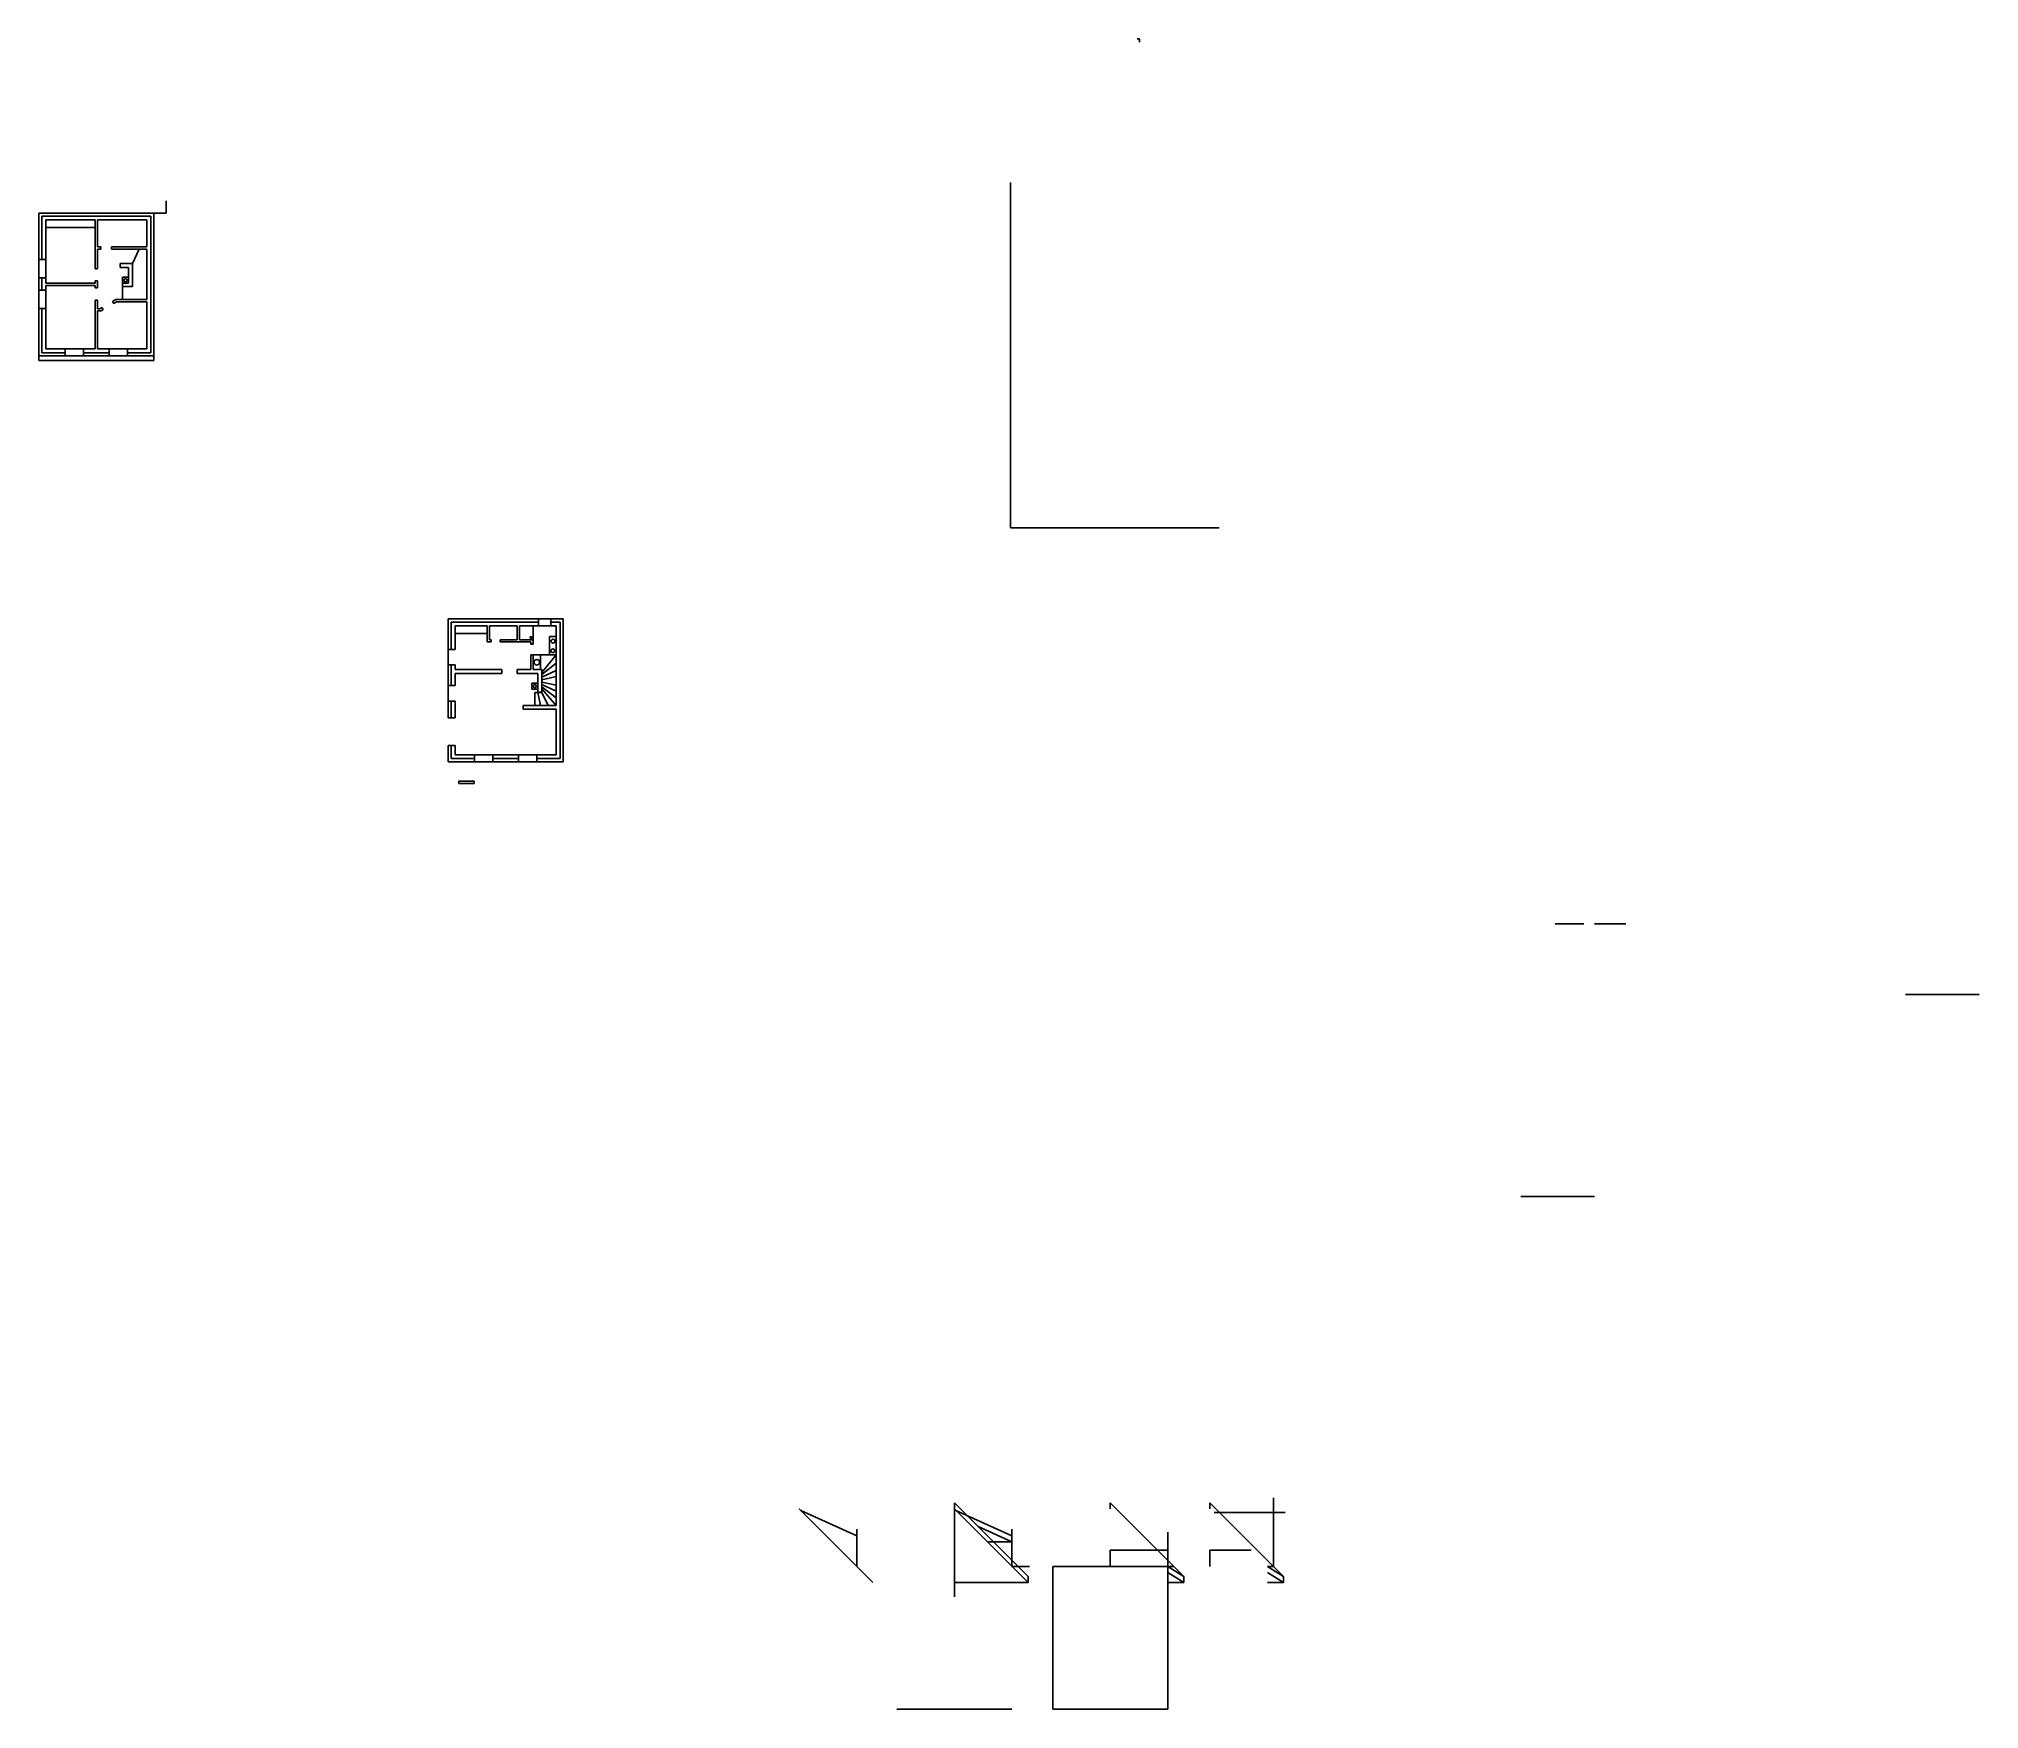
# Model space of a CAD drawing. Header units: inches. Extents: x -3325649 to -3199195, y 545985 to 654814.
import ezdxf

# ---------------------------------------------------------------- set-up
doc = ezdxf.new("R2010")
doc.units = ezdxf.units.IN
doc.header["$MEASUREMENT"] = 0

msp = doc.modelspace()

# ---------------------------------------------------------------- linework, layer by layer
for p, q in [((-3253914, 654814, 4802), (-3254059, 654814, 4802)), ((-3253923, 654589, 4802), (-3253923, 654814, 4802)), ((-3262316, 645448), (-3262316, 622945)), ((-3317349, 643463, 3400), (-3317349, 644263, 3400)), ((-3325649, 640438, 1000), (-3325649, 643463, 1000)), ((-3325649, 634163, 1000), (-3325649, 643463, 1000)), ((-3324539, 643463, 1000), (-3325649, 643463, 1000)), ((-3325449, 643263, 1000), (-3325449, 640438, 1000)), ((-3324339, 643263, 1000), (-3325449, 643263, 1000)), ((-3325199, 640438, 1000), (-3325199, 643013, 1000)), ((-3325199, 643013, 1000), (-3324089, 643013, 1000)), ((-3321974, 642513, 1000), (-3325199, 642513, 1000)), ((-3323449, 643463, 1000), (-3324539, 643463, 1000)), ((-3324339, 643263, 1000), (-3323449, 643263, 1000)), ((-3321974, 643013, 1000), (-3324089, 643013, 1000)), ((-3318949, 643463, 1000), (-3323449, 643463, 1000)), ((-3323449, 643263, 1000), (-3318949, 643263, 1000)), ((-3321849, 643463, 1000), (-3322549, 643463, 1000)), ((-3321849, 643263, 1000), (-3322549, 643263, 1000)), ((-3321974, 640638, 1000), (-3321974, 643013, 1000)), ((-3321974, 643013, 1000), (-3321974, 642513, 1000)), ((-3320849, 643463, 1000), (-3321849, 643463, 1000)), ((-3320849, 643263, 1000), (-3321849, 643263, 1000)), ((-3321419, 643013, 1000), (-3321824, 643013, 1000)), ((-3321824, 641268, 1000), (-3321824, 643013, 1000)), ((-3321419, 643013, 1000), (-3321269, 643013, 1000)), ((-3318599, 643013, 1000), (-3321269, 643013, 1000)), ((-3320849, 643463, 1000), (-3319749, 643463, 1000)), ((-3319749, 643263, 1000), (-3320849, 643263, 1000)), ((-3318949, 643463, 1000), (-3318149, 643463, 1000)), ((-3318349, 643263, 1000), (-3318949, 643263, 1000)), ((-3318349, 643263, 1000), (-3318949, 643263, 1000)), ((-3318599, 643013, 1000), (-3318599, 641268, 1000)), ((-3318349, 634363, 1000), (-3318349, 643263, 1000)), ((-3318149, 634163, 1000), (-3318149, 643463, 1000)), ((-3318149, 643463, 3400), (-3317349, 643463, 3400)), ((-3321604, 641268, 1000), (-3321824, 641268, 1000)), ((-3321604, 641118, 1000), (-3321604, 641268, 1000)), ((-3320904, 641268, 1000), (-3320449, 641268, 1000)), ((-3320904, 641268, 1000), (-3320904, 641118, 1000)), ((-3320249, 641268, 1000), (-3320449, 641268, 1000)), ((-3320249, 641268, 1000), (-3318599, 641268, 1000)), ((-3325199, 640438, 1000), (-3325649, 640438, 1000)), ((-3325199, 641013, 1000), (-3325199, 640913, 1000)), ((-3325199, 640438, 1000), (-3325199, 639038, 1000)), ((-3321974, 640638, 1000), (-3321974, 639838, 1000)), ((-3321824, 640988, 1000), (-3321824, 641118, 1000)), ((-3321604, 641118, 1000), (-3321824, 641118, 1000)), ((-3321824, 640988, 1000), (-3321824, 640838, 1000)), ((-3321824, 640638, 1000), (-3321824, 640838, 1000)), ((-3321824, 640638, 1000), (-3321824, 640838, 1000)), ((-3321824, 639838, 1000), (-3321824, 640638, 1000)), ((-3320449, 641118, 1000), (-3320904, 641118, 1000)), ((-3320249, 641118, 1000), (-3320449, 641118, 1000)), ((-3320349, 640168, 1000), (-3320249, 640168, 1000)), ((-3320349, 639918, 1000), (-3320349, 640168, 1000)), ((-3320249, 639918, 1000), (-3320349, 639918, 1000)), ((-3320249, 641118, 1000), (-3320099, 641118, 1000)), ((-3320099, 640168, 1000), (-3320249, 640168, 1000)), ((-3320249, 639918, 1000), (-3319799, 639918, 1000)), ((-3320099, 641118, 1000), (-3318599, 641118, 1000)), ((-3320099, 640168, 1000), (-3319699, 640168, 1000)), ((-3318599, 641118, 1000), (-3319899, 641118, 1000)), ((-3319799, 638883, 1000), (-3319799, 639918, 1000)), ((-3319699, 640168, 1000), (-3319549, 640168, 1000)), ((-3319549, 640168, 1000), (-3319118, 641118, 1000)), ((-3319549, 638683, 1000), (-3319549, 640168, 1000)), ((-3318599, 641118, 1000), (-3319049, 641118, 1000)), ((-3318599, 641118, 1000), (-3318599, 637828, 1000)), ((-3325649, 639038, 1000), (-3325649, 639238, 1000)), ((-3325649, 639238, 1000), (-3325649, 638888, 1000)), ((-3325199, 639238, 1000), (-3325649, 639238, 1000)), ((-3325649, 638688, 1000), (-3325649, 639038, 1000)), ((-3325449, 638888, 1000), (-3325449, 639238, 1000)), ((-3325449, 639238, 1000), (-3325199, 639238, 1000)), ((-3325449, 639038, 1000), (-3325449, 638688, 1000)), ((-3325449, 638688, 1000), (-3325449, 638438, 1000)), ((-3325199, 639038, 1000), (-3325199, 639238, 1000)), ((-3325199, 639138, 1000), (-3325199, 639238, 1000)), ((-3325199, 638888, 1000), (-3325199, 639188, 1000)), ((-3325199, 639038, 1000), (-3325199, 639138, 1000)), ((-3325199, 639038, 1000), (-3325199, 638888, 1000)), ((-3325199, 638888, 1000), (-3323016, 638888, 1000)), ((-3321974, 638738, 1000), (-3325199, 638738, 1000)), ((-3325199, 638738, 1000), (-3325199, 638688, 1000)), ((-3325199, 638738, 1000), (-3325199, 638438, 1000)), ((-3323016, 638888, 1000), (-3321974, 638888, 1000)), ((-3321974, 639838, 1000), (-3321824, 639838, 1000)), ((-3321974, 638888, 1000), (-3321974, 639038, 1000)), ((-3321974, 639038, 1000), (-3321824, 639038, 1000)), ((-3321974, 638738, 1000), (-3321974, 638638, 1000)), ((-3321974, 638638, 1000), (-3321974, 638588, 1000)), ((-3321824, 638869, 1000), (-3321824, 639038, 1000)), ((-3321824, 638888, 1000), (-3321824, 638788, 1000)), ((-3321824, 638588, 1000), (-3321824, 638788, 1000)), ((-3320199, 638883, 1000), (-3320199, 639283, 1000)), ((-3320199, 639283, 1000), (-3319799, 639283, 1000)), ((-3319799, 638883, 1000), (-3320199, 638883, 1000)), ((-3320199, 638683, 1000), (-3320199, 638883, 1000)), ((-3319799, 638683, 1000), (-3320199, 638683, 1000)), ((-3320199, 638683, 1000), (-3320199, 637828, 1000)), ((-3319799, 638683, 1000), (-3319999, 638683, 1000)), ((-3319799, 639283, 1000), (-3319799, 639301, 1000)), ((-3319549, 638683, 1000), (-3319799, 638683, 1000)), ((-3325199, 638438, 1000), (-3325649, 638438, 1000)), ((-3325649, 634163, 1000), (-3325649, 637488, 1000)), ((-3325199, 638438, 1000), (-3325199, 637238, 1000)), ((-3325199, 637488, 1000), (-3325199, 634613, 1000)), ((-3321974, 638588, 1000), (-3321824, 638588, 1000)), ((-3321974, 637788, 1000), (-3321974, 634613, 1000)), ((-3321824, 637788, 1000), (-3321974, 637788, 1000)), ((-3321824, 637788, 1000), (-3321824, 637588, 1000)), ((-3321824, 637228, 1000), (-3321824, 637688, 1000)), ((-3320841, 637703, 1000), (-3320624, 637828, 1000)), ((-3320624, 637828, 1000), (-3320841, 637703, 1000)), ((-3320841, 637703, 1000), (-3320766, 637573, 1000)), ((-3320766, 637573, 1000), (-3320584, 637678, 1000)), ((-3320584, 637678, 1000), (-3320766, 637573, 1000)), ((-3320624, 637828, 1000), (-3318599, 637828, 1000)), ((-3320584, 637678, 1000), (-3318599, 637678, 1000)), ((-3318599, 637578, 1000), (-3318599, 637678, 1000)), ((-3318599, 634613, 1000), (-3318599, 637578, 1000)), ((-3325199, 637238, 1000), (-3325649, 637238, 1000)), ((-3325449, 637238, 1000), (-3325449, 634363, 1000)), ((-3321663, 637228, 1000), (-3321824, 637228, 1000)), ((-3321824, 634613, 1000), (-3321824, 637098, 1000)), ((-3321588, 637098, 1000), (-3321824, 637098, 1000)), ((-3321533, 637303, 1000), (-3321663, 637228, 1000)), ((-3321458, 637173, 1000), (-3321588, 637098, 1000)), ((-3321458, 637173, 1000), (-3321533, 637303, 1000)), ((-3318599, 634613, 1000), (-3318599, 636513, 1000)), ((-3318599, 635213, 1000), (-3318599, 635813, 1000)), ((-3325649, 634163, 1000), (-3324259, 634163, 1000)), ((-3319259, 634163, 1000), (-3325649, 634163, 1000)), ((-3325649, 634163, 1600), (-3325649, 633863, 1600)), ((-3325649, 633863, 1600), (-3318149, 633863, 1600)), ((-3325449, 634363, 1000), (-3323929, 634363, 1000)), ((-3325199, 634713, 1000), (-3325199, 634613, 1000)), ((-3325199, 634613, 1000), (-3324259, 634613, 1000)), ((-3325199, 634613, 1000), (-3322529, 634613, 1000)), ((-3324849, 634163, 1000), (-3324449, 634163, 1000)), ((-3324449, 634613, 1000), (-3323929, 634613, 1000)), ((-3324449, 634613, 1000), (-3323929, 634613, 1000)), ((-3324449, 634163, 1000), (-3323929, 634163, 1000)), ((-3323929, 634163, 1000), (-3323929, 634613, 1000)), ((-3322529, 634613, 1000), (-3323929, 634613, 1000)), ((-3321974, 634613, 1000), (-3323754, 634613, 1000)), ((-3321974, 634613, 1000), (-3323149, 634613, 1000)), ((-3321069, 634163, 1000), (-3323149, 634163, 1000)), ((-3322529, 634613, 1000), (-3322729, 634613, 1000)), ((-3322729, 634613, 1000), (-3322529, 634613, 1000)), ((-3322529, 634613, 1000), (-3322729, 634613, 1000)), ((-3322729, 634613, 1000), (-3322729, 634163, 1000)), ((-3322729, 634363, 1000), (-3321069, 634363, 1000)), ((-3322349, 634163, 1000), (-3322729, 634163, 1000)), ((-3322529, 634613, 1000), (-3322349, 634613, 1000)), ((-3322349, 634613, 1000), (-3322379, 634613, 1000)), ((-3318949, 634613, 1000), (-3321824, 634613, 1000)), ((-3321449, 634163, 1000), (-3321069, 634163, 1000)), ((-3321069, 634613, 1000), (-3321069, 634163, 1000)), ((-3319869, 634163, 1000), (-3319869, 634613, 1000)), ((-3318349, 634363, 1000), (-3319869, 634363, 1000)), ((-3319349, 634163, 1000), (-3319869, 634163, 1000)), ((-3318949, 634163, 1000), (-3319349, 634163, 1000)), ((-3318599, 634613, 1000), (-3319299, 634613, 1000)), ((-3319299, 634613, 1000), (-3318599, 634613, 1000)), ((-3318949, 634613, 1000), (-3318599, 634613, 1000)), ((-3318949, 634363, 1000), (-3318349, 634363, 1000)), ((-3318949, 634163, 1000), (-3318149, 634163, 1000)), ((-3318349, 634363, 1000), (-3318599, 634363, 1000)), ((-3318149, 634163, 1000), (-3318349, 634163, 1000)), ((-3262316, 622945), (-3248716, 622945)), ((-3298975, 617015, 1000), (-3298225, 617015, 1000)), ((-3298975, 617015, 1000), (-3298975, 616120, 1000)), ((-3298975, 617015, 1000), (-3298975, 616120, 1000)), ((-3297865, 617015, 1000), (-3298975, 617015, 1000)), ((-3298975, 614920, 1000), (-3298975, 617015, 1000)), ((-3298775, 616815, 1000), (-3298775, 615020, 1000)), ((-3298775, 616815, 1000), (-3298225, 616815, 1000)), ((-3298525, 616565, 1000), (-3298525, 615020, 1000)), ((-3298525, 616565, 1000), (-3298225, 616565, 1000)), ((-3298525, 616565, 1000), (-3298525, 616265, 1000)), ((-3296425, 616065, 1000), (-3298525, 616065, 1000)), ((-3298225, 617015, 1000), (-3297115, 617015, 1000)), ((-3298225, 616815, 1000), (-3297115, 616815, 1000)), ((-3297115, 616565, 1000), (-3298225, 616565, 1000)), ((-3296215, 617015, 1000), (-3297115, 617015, 1000)), ((-3296215, 616815, 1000), (-3297115, 616815, 1000)), ((-3297115, 616565, 1000), (-3296425, 616565, 1000)), ((-3296425, 616565, 1000), (-3296425, 615665, 1000)), ((-3296425, 616565, 1000), (-3296425, 616065, 1000)), ((-3296275, 615665, 1000), (-3296275, 616565, 1000)), ((-3295875, 616565, 1000), (-3296275, 616565, 1000)), ((-3295175, 617015, 1000), (-3296215, 617015, 1000)), ((-3295175, 616815, 1000), (-3296215, 616815, 1000)), ((-3295875, 616565, 1000), (-3295825, 616565, 1000)), ((-3295825, 616565, 1000), (-3295675, 616565, 1000)), ((-3295675, 616565, 1000), (-3295525, 616565, 1000)), ((-3295525, 616565, 1000), (-3295375, 616565, 1000)), ((-3295375, 616565, 1000), (-3295175, 616565, 1000)), ((-3294175, 617015, 1000), (-3295175, 617015, 1000)), ((-3294175, 616815, 1000), (-3295175, 616815, 1000)), ((-3294475, 616565, 1000), (-3295175, 616565, 1000)), ((-3294475, 616565, 1000), (-3294475, 615665, 1000)), ((-3294175, 616565, 1000), (-3294325, 616565, 1000)), ((-3294325, 615665, 1000), (-3294325, 616565, 1000)), ((-3294175, 617015, 1000), (-3293075, 617015, 1000)), ((-3293075, 616815, 1000), (-3294175, 616815, 1000)), ((-3293075, 616565, 1000), (-3294175, 616565, 1000)), ((-3293575, 616565, 1000), (-3293425, 616565, 1000)), ((-3293075, 616565, 1000), (-3293475, 616565, 1000)), ((-3293425, 615665, 1000), (-3293425, 616565, 1000)), ((-3293075, 616565, 1000), (-3293075, 617015, 1000)), ((-3293075, 617015, 1000), (-3292275, 617015, 1000)), ((-3293075, 616565, 1000), (-3293075, 617015, 1000)), ((-3292275, 616565, 1000), (-3293075, 616565, 1000)), ((-3292375, 615470, 1000), (-3292375, 615870, 1000)), ((-3292375, 615870, 1000), (-3291925, 615870, 1000)), ((-3292275, 617015, 1000), (-3291475, 617015, 1000)), ((-3292275, 616565, 1000), (-3292275, 617015, 1000)), ((-3292275, 617015, 1000), (-3292275, 616565, 1000)), ((-3291675, 616815, 1000), (-3292275, 616815, 1000)), ((-3291675, 616815, 1000), (-3292275, 616815, 1000)), ((-3292275, 616815, 1000), (-3292275, 616565, 1000)), ((-3291925, 616565, 1000), (-3292275, 616565, 1000)), ((-3291925, 611380, 1000), (-3291925, 616565, 1000)), ((-3291925, 616565, 1000), (-3291925, 611380, 1000)), ((-3291675, 607915, 1000), (-3291675, 616815, 1000)), ((-3291475, 607715, 1000), (-3291475, 617015, 1000)), ((-3298975, 614020, 1000), (-3298975, 615020, 1000)), ((-3298975, 615020, 1000), (-3298525, 615020, 1000)), ((-3296425, 615665, 1000), (-3296425, 615515, 1000)), ((-3296175, 615515, 1000), (-3296425, 615515, 1000)), ((-3296275, 615665, 1000), (-3296175, 615665, 1000)), ((-3296175, 615665, 1000), (-3296175, 615515, 1000)), ((-3295575, 615515, 1000), (-3295575, 615665, 1000)), ((-3295575, 615665, 1000), (-3294775, 615665, 1000)), ((-3294775, 615515, 1000), (-3295575, 615515, 1000)), ((-3294775, 615665, 1000), (-3294575, 615665, 1000)), ((-3294575, 615515, 1000), (-3294775, 615515, 1000)), ((-3294575, 615665, 1000), (-3294475, 615665, 1000)), ((-3294475, 615515, 1000), (-3294575, 615515, 1000)), ((-3293575, 615515, 1000), (-3294475, 615515, 1000)), ((-3293425, 615665, 1000), (-3294325, 615665, 1000)), ((-3294325, 615665, 1000), (-3293425, 615665, 1000)), ((-3293425, 615665, 1000), (-3293575, 615665, 1000)), ((-3293575, 615370, 1000), (-3293575, 615515, 1000)), ((-3293575, 615370, 1000), (-3293425, 615370, 1000)), ((-3293575, 613720, 1000), (-3293575, 614670, 1000)), ((-3293575, 614670, 1000), (-3293425, 614670, 1000)), ((-3293425, 615370, 1000), (-3293425, 615665, 1000)), ((-3293425, 613720, 1000), (-3293425, 614670, 1000)), ((-3293425, 614670, 1000), (-3291925, 614670, 1000)), ((-3292950, 613720, 1000), (-3292950, 614670, 1000)), ((-3291925, 614670, 1000), (-3292875, 613533, 1000)), ((-3292375, 614670, 1000), (-3292375, 615470, 1000)), ((-3291925, 614670, 1000), (-3292375, 614670, 1000)), ((-3298975, 614020, 1000), (-3298525, 614020, 1000)), ((-3298525, 614020, 1000), (-3298975, 614020, 1000)), ((-3298975, 612670, 1000), (-3298975, 614020, 1000)), ((-3298775, 614020, 1000), (-3298775, 612670, 1000)), ((-3298525, 613720, 1000), (-3298525, 614020, 1000)), ((-3298525, 614020, 1000), (-3298525, 613720, 1000)), ((-3295575, 613720, 1000), (-3298525, 613720, 1000)), ((-3298525, 613470, 1000), (-3298525, 612670, 1000)), ((-3297415, 613470, 1000), (-3298525, 613470, 1000)), ((-3297415, 613470, 1000), (-3295475, 613470, 1000)), ((-3295575, 613720, 1000), (-3295475, 613720, 1000)), ((-3295575, 613470, 1000), (-3295475, 613470, 1000)), ((-3295475, 613470, 1000), (-3295475, 613720, 1000)), ((-3294475, 613470, 1000), (-3294475, 613720, 1000)), ((-3293575, 613720, 1000), (-3294475, 613720, 1000)), ((-3293675, 613470, 1000), (-3294475, 613470, 1000)), ((-3293575, 613470, 1000), (-3293675, 613470, 1000)), ((-3293575, 613470, 1000), (-3293125, 613470, 1000)), ((-3293425, 613720, 1000), (-3293025, 613720, 1000)), ((-3293125, 613470, 1000), (-3293125, 612235, 1000)), ((-3293025, 613720, 1000), (-3292875, 613720, 1000)), ((-3291925, 614143, 1000), (-3292875, 613393, 1000)), ((-3292875, 612235, 1000), (-3292875, 613720, 1000)), ((-3291925, 613648, 1000), (-3292875, 613228, 1000)), ((-3298525, 612670, 1000), (-3298975, 612670, 1000)), ((-3298975, 612670, 1000), (-3298975, 612670, 1000)), ((-3298975, 612670, 1000), (-3298975, 611670, 1000)), ((-3298525, 612770, 1000), (-3298525, 612670, 1000)), ((-3293525, 612435, 1000), (-3293525, 612835, 1000)), ((-3293525, 612835, 1000), (-3293125, 612835, 1000)), ((-3293125, 612435, 1000), (-3293525, 612435, 1000)), ((-3293125, 612235, 1000), (-3293325, 612235, 1000)), ((-3293325, 612235, 1000), (-3293325, 611380, 1000)), ((-3293125, 612835, 1000), (-3293125, 612853, 1000)), ((-3293125, 612235, 1000), (-3293125, 612435, 1000)), ((-3293125, 612235, 1000), (-3293125, 612245, 1000)), ((-3293125, 612245, 1000), (-3292875, 612245, 1000)), ((-3292875, 612235, 1000), (-3293125, 612235, 1000)), ((-3293125, 612235, 1000), (-3292951, 611380, 1000)), ((-3292875, 613057, 1000), (-3291925, 613258, 1000)), ((-3292875, 612898, 1000), (-3291925, 612697, 1000)), ((-3291925, 612316, 1000), (-3292875, 612751, 1000)), ((-3291925, 611884, 1000), (-3292875, 612604, 1000)), ((-3292875, 612459, 1000), (-3291925, 611380, 1000)), ((-3292875, 612235, 1000), (-3292458, 611380, 1000)), ((-3298975, 610765, 1000), (-3298975, 611770, 1000)), ((-3298975, 611670, 1000), (-3298525, 611670, 1000)), ((-3298775, 611670, 1000), (-3298775, 610765, 1000)), ((-3298525, 611670, 1000), (-3298525, 610565, 1000)), ((-3294077, 611130, 1000), (-3294077, 611380, 1000)), ((-3294077, 611380, 1000), (-3293977, 611380, 1000)), ((-3293977, 611130, 1000), (-3294077, 611130, 1000)), ((-3291925, 611380, 1000), (-3293977, 611380, 1000)), ((-3293977, 611130, 1000), (-3291925, 611130, 1000)), ((-3291925, 608165, 1000), (-3291925, 611130, 1000)), ((-3298975, 610765, 1000), (-3298975, 610565, 1000)), ((-3298975, 610565, 1000), (-3298525, 610565, 1000)), ((-3298775, 610765, 1000), (-3298775, 610565, 1000)), ((-3298525, 608765, 1000), (-3298975, 608765, 1000)), ((-3298975, 608765, 1000), (-3298975, 608265, 1000)), ((-3298975, 607715, 1000), (-3298975, 608265, 1000)), ((-3298775, 608265, 1000), (-3298775, 608765, 1000)), ((-3298775, 608265, 1000), (-3298775, 607915, 1000)), ((-3298525, 608165, 1000), (-3298525, 608765, 1000)), ((-3298525, 608265, 1000), (-3298525, 608165, 1000)), ((-3298525, 608165, 1000), (-3298525, 608265, 1000)), ((-3291925, 608765, 1000), (-3291925, 609365, 1000)), ((-3298975, 607715, 1000), (-3297585, 607715, 1000)), ((-3292585, 607715, 1000), (-3298975, 607715, 1000)), ((-3298775, 607915, 1000), (-3297255, 607915, 1000)), ((-3298525, 608165, 1000), (-3297585, 608165, 1000)), ((-3298525, 608165, 1000), (-3295855, 608165, 1000)), ((-3297775, 608165, 1000), (-3297255, 608165, 1000)), ((-3297775, 608165, 1000), (-3297255, 608165, 1000)), ((-3297255, 607715, 1000), (-3297255, 608165, 1000)), ((-3295855, 608165, 1000), (-3297255, 608165, 1000)), ((-3295300, 608165, 1000), (-3297080, 608165, 1000)), ((-3295300, 608165, 1000), (-3296475, 608165, 1000)), ((-3295855, 608165, 1000), (-3296055, 608165, 1000)), ((-3296055, 608165, 1000), (-3295855, 608165, 1000)), ((-3295855, 608165, 1000), (-3296055, 608165, 1000)), ((-3296055, 608165, 1000), (-3296055, 607715, 1000)), ((-3296055, 607915, 1000), (-3294395, 607915, 1000)), ((-3295855, 608165, 1000), (-3295675, 608165, 1000)), ((-3295675, 608165, 1000), (-3295705, 608165, 1000)), ((-3295300, 608165, 1000), (-3295150, 608165, 1000)), ((-3292275, 608165, 1000), (-3295150, 608165, 1000)), ((-3294775, 607715, 1000), (-3293875, 607715, 1000)), ((-3294395, 608165, 1000), (-3294395, 607715, 1000)), ((-3292675, 608165, 1000), (-3293875, 608165, 1000)), ((-3293875, 607715, 1000), (-3292675, 607715, 1000)), ((-3292675, 608165, 1000), (-3293825, 608165, 1000)), ((-3293195, 607715, 1000), (-3293195, 608165, 1000)), ((-3291675, 607915, 1000), (-3293195, 607915, 1000)), ((-3292275, 608165, 1000), (-3292675, 608165, 1000)), ((-3292275, 607715, 1000), (-3292675, 607715, 1000)), ((-3291925, 608165, 1000), (-3292625, 608165, 1000)), ((-3292625, 608165, 1000), (-3291925, 608165, 1000)), ((-3292275, 608165, 1000), (-3291925, 608165, 1000)), ((-3292275, 607715, 1000), (-3291475, 607715, 1000)), ((-3291475, 607715, 1000), (-3291675, 607715, 1000)), ((-3298284, 606437, 1000), (-3297284, 606437, 1000)), ((-3298284, 606287, 1000), (-3298284, 606437, 1000)), ((-3297284, 606287, 1000), (-3298284, 606287, 1000)), ((-3297284, 606437, 1000), (-3297284, 606287, 1000)), ((-3226823, 597150, 2700), (-3226823, 597150, 4088)), ((-3226823, 597150, 2700), (-3226823, 597150, 3394)), ((-3226823, 597150, 3394), (-3224971, 597150, 3394)), ((-3224971, 597150, 3394), (-3226823, 597150, 3394)), ((-3226823, 597150, 3394), (-3226823, 597150, 2700)), ((-3226823, 597150, 2700), (-3226823, 597150, 3047)), ((-3224273, 597150, 6638), (-3222229, 597150, 6638)), ((-3271286, 554234, -250), (-3276086, 559034, -250)), ((-3275991, 558939, -250), (-3272336, 557278, -250)), ((-3265982, 559034, -250), (-3265982, 559434, -250)), ((-3265982, 559434, -250), (-3261182, 554634, -250)), ((-3261182, 554234, -250), (-3265982, 559034, -250)), ((-3265982, 559034, -250), (-3265982, 555284, -250)), ((-3265887, 558939, -250), (-3262232, 557278, -250)), ((-3251025, 554634, -250), (-3255825, 559434, -250)), ((-3255825, 559034, -250), (-3255825, 559434, -250)), ((-3244532, 554634, -250), (-3249332, 559434, -250)), ((-3249332, 559034, -250), (-3249332, 559434, -250)), ((-3245182, 555284, -250), (-3245182, 559745, -250)), ((-3245182, 555284, -250), (-3245182, 559416, -250)), ((-3272336, 555284, -250), (-3272336, 557723, -250)), ((-3265982, 556884, -250), (-3265982, 557884, -250)), ((-3264432, 557884, -250), (-3262232, 556884, -250)), ((-3262232, 555284, -250), (-3262232, 557723, -250)), ((-3249046, 558792), (-3244416, 558792)), ((-3265982, 554234, -250), (-3265982, 556884, -250)), ((-3263832, 556884, -250), (-3262232, 556884, -250)), ((-3262247, 556884, -250), (-3262240, 557284, -250)), ((-3262240, 557281, -250), (-3262240, 555284, -250)), ((-3252075, 555284, -250), (-3252075, 557507, -250)), ((-3265982, 555284, -250), (-3265982, 553300, -250)), ((-3262232, 555284, -250), (-3261079, 555284, -250)), ((-3259575, 545985, -250), (-3259575, 555284, -250)), ((-3259575, 555284, -250), (-3252075, 555284, -250)), ((-3255825, 555284, -250), (-3255825, 556335, -250)), ((-3253125, 556335, -250), (-3255825, 556335, -250)), ((-3253125, 556335, -250), (-3252075, 556335, -250)), ((-3252075, 555284, -250), (-3252075, 545985, -250)), ((-3251675, 555284, -250), (-3252075, 555284, -250)), ((-3252075, 555284, -250), (-3251025, 554634, -250)), ((-3249332, 555284, -250), (-3249332, 556335, -250)), ((-3246632, 556335, -250), (-3249332, 556335, -250)), ((-3245182, 555284, -250), (-3245582, 555284, -250)), ((-3245582, 555284, -250), (-3244532, 554634, -250)), ((-3261182, 554234, -250), (-3265982, 554234, -250)), ((-3261182, 554234, -250), (-3262232, 554234, -250)), ((-3261182, 554234, -250), (-3261182, 554634, -250)), ((-3252075, 554885, -250), (-3251025, 554234, -250)), ((-3251025, 554234, -250), (-3252075, 554234, -250)), ((-3251025, 554234, -250), (-3251025, 554634, -250)), ((-3245582, 554885, -250), (-3244532, 554234, -250)), ((-3244532, 554234, -250), (-3245582, 554234, -250)), ((-3244532, 554234, -250), (-3244532, 554634, -250)), ((-3262232, 545985, -250), (-3269732, 545985, -250)), ((-3252075, 545985, -250), (-3259575, 545985, -250))]:
    msp.add_line(p, q)
at = {"extrusion": (0, -1, 0)}
for p, q in [((-3325649, 634163, 3400), (-3318149, 634163, 3400)), ((-3323929, 634163, 1600), (-3325649, 634163, 1600)), ((-3318149, 634163, 3400), (-3318149, 633863, 3400))]:
    msp.add_line(p, q, dxfattribs=at)
at = {"extrusion": (1.22465e-16, 1, 6.12323e-17)}
for p, q in [((-3203995, 592547, 450), (-3199195, 592547, 5250)), ((-3229073, 579394, 450), (-3224273, 579394, 5250))]:
    msp.add_line(p, q, dxfattribs=at)
for centre, radius in [((-3319999, 639083, 1000), 100), ((-3293568, 615813, 1000), 53.4), ((-3292149, 614943, 1000), 123), ((-3292135, 615567, 1000), 124), ((-3293190, 614194, 1000), 180), ((-3293325, 612635, 1000), 100)]:
    msp.add_circle(centre, radius)

doc.saveas('drawing.dxf')
